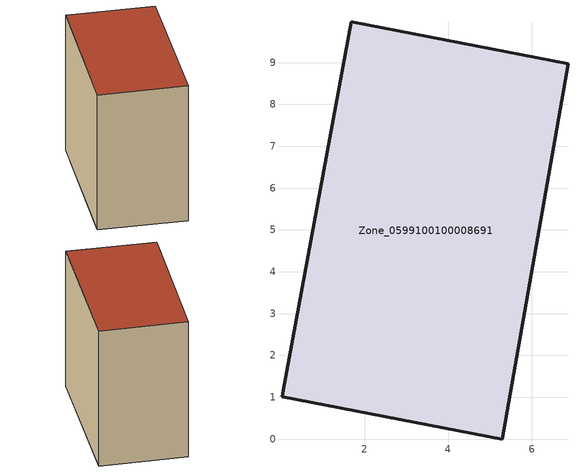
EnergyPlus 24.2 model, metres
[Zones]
Zone_0599100100008691
 floor ground (C_G): 0.06,1.18 1.68,9.97 6.86,8.97 5.29,0 0.03,1.02 z0
 wall outside (C_F): 5.29,0 6.86,8.97 1.68,9.97 0.06,1.18 0.03,1.02 5.29,0 z0:9.1
 roof outside (C_R): 1.68,9.97 0.06,1.18 0.03,1.02 5.29,0 6.86,8.97 z9.1
[BUILDING]
Pand.0599100100008691: North Axis=0; Terrain=City; Loads Convergence Tolerance Value=0.04; Temperature Convergence Tolerance Value=0.4; Solar Distribution=FullExterior; Maximum Number of Warmup Days=25; Minimum Number of Warmup Days=1
[Site:Location]
Rotterdam.The.Hague.AP_ZH_NLD Design_Conditions: Latitude=51.96; Longitude=4.45; Time Zone=1; Elevation=-4.5
[SITE:GROUNDTEMPERATURE:BUILDINGSURFACE]
18, 18, 18, 18, 18, 18, 18, 18, 18, 18, 18, 18
[MATERIAL] Thermal Absorptance=0.9; Solar Absorptance=0.7; Visible Absorptance=0.7
Name | Roughness | Thickness | Conductivity | Density | Specific Heat
G.TI.2015-2018 | MediumSmooth | 0.15 | 0.0428571 | 540 | 1210
F.TI.2015-2018 | Rough | 0.3 | 0.0666667 | 1920 | 840
R.TI.2015-2018 | MediumRough | 0.2 | 0.0333333 | 1500 | 1000
[CONSTRUCTION]
C_G: G.TI.2015-2018
C_F: F.TI.2015-2018
C_R: R.TI.2015-2018
[ZONE]
Zone_0599100100008691: Type=1; Multiplier=1; Ceiling Height=Autocalculate; Volume=Autocalculate; Floor Area=autocalculate; Part of Total Floor Area=Yes
[ZONEINFILTRATION:DESIGNFLOWRATE]
Infil_Zone_0599100100008691: Zone or ZoneList or Space or SpaceList=Zone_0599100100008691; Schedule=AlwaysOn; Design Flow Rate Calculation Method=Flow/Area; Flow Rate per Floor Area=0.0015; Constant Term Coefficient=1; Temperature Term Coefficient=0; Velocity Term Coefficient=0; Velocity Squared Term Coefficient=0
[HVACTEMPLATE:ZONE:IDEALLOADSAIRSYSTEM]
Zone_0599100100008691: Maximum Heating Supply Air Temperature=50; Minimum Cooling Supply Air Temperature=13; Maximum Heating Supply Air Humidity Ratio=0.0156; Minimum Cooling Supply Air Humidity Ratio=0.0077; Heating Limit=NoLimit; Cooling Limit=NoLimit; Dehumidification Control Type=ConstantSensibleHeatRatio; Cooling Sensible Heat Ratio=0.7; Dehumidification Setpoint=60; Humidification Control Type=None; Humidification Setpoint=30; Outdoor Air Method=None; Outdoor Air Flow Rate per Person=0.00944; Outdoor Air Flow Rate per Zone Floor Area=0; Outdoor Air Flow Rate per Zone=0; Demand Controlled Ventilation Type=None; Outdoor Air Economizer Type=NoEconomizer; Heat Recovery Type=None; Sensible Heat Recovery Effectiveness=0.7; Latent Heat Recovery Effectiveness=0.65
[ZONECONTROL:THERMOSTAT]
ThermostatControl_Zone_0599100100008691: Zone or ZoneList=Zone_0599100100008691; Control Type Schedule=DualSetpointControlType; Control 1=Thermostat_Zone_0599100100008691; Temperature Difference Between Cutout And Setpoint=0
[THERMOSTATSETPOINT:DUALSETPOINT]
Thermostat_Zone_0599100100008691: Heating Setpoint Temperature Schedule=HeatingSetpoint_Zone_0599100100008691; Cooling Setpoint Temperature Schedule=CoolingSetpoint_Zone_0599100100008691
[SCHEDULE:COMPACT]
HeatingSetpoint_Zone_0599100100008691: Through: 12/31, For: AllDays, Until: 24:00, 21
CoolingSetpoint_Zone_0599100100008691: Through: 12/31, For: AllDays, Until: 24:00, 24
DualSetpointControlType: Through: 12/31, For: AllDays, Until: 24:00, 4
AlwaysOn: Through: 12/31, For: AllDays, Until: 24:00, 1
